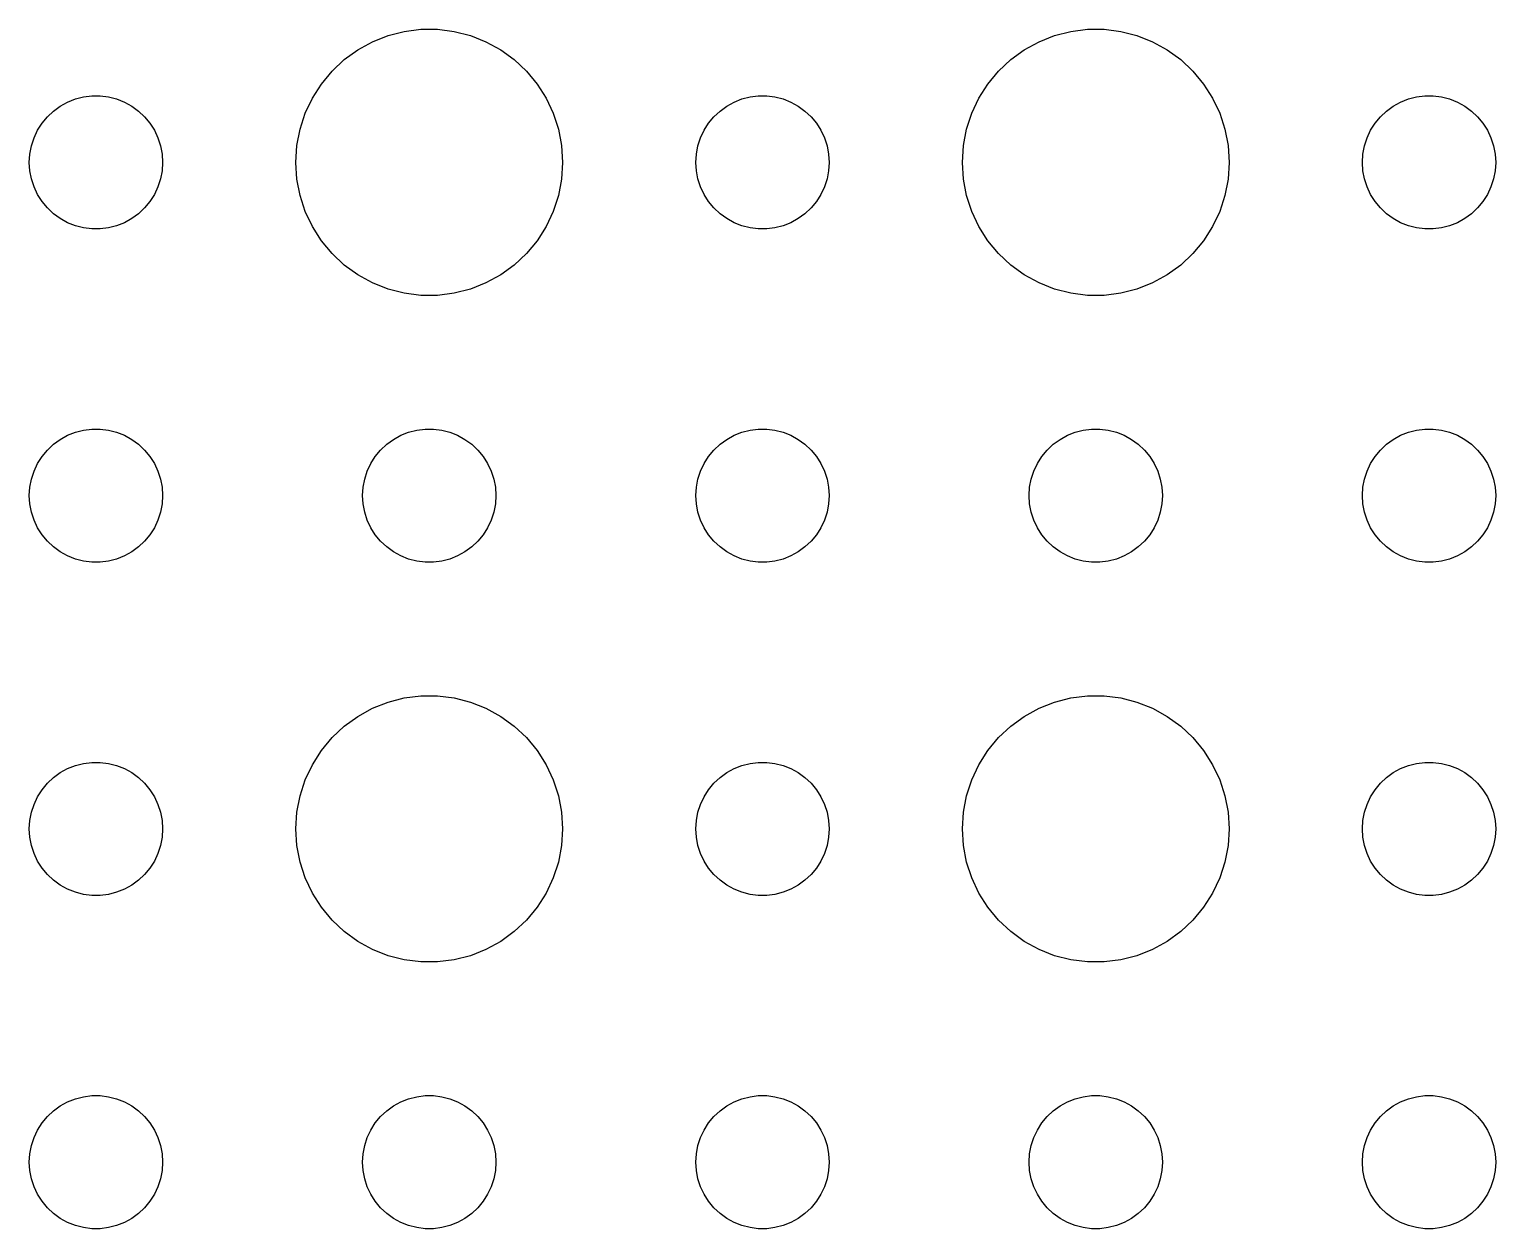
# Model space of a CAD drawing. Header units: metres. Extents: x -150 to 150, y -112 to 112.
# Drawn here: x -76.5 to -43.5, y -84 to -57.01 of the extents above; entities that cross this region are included whole.
import ezdxf

# ---------------------------------------------------------------- set-up
doc = ezdxf.new("R2010")
doc.units = ezdxf.units.M

msp = doc.modelspace()

# ---------------------------------------------------------------- linework, layer by layer
for p, q in [((-68.427, -57.1468), (-68.0621, -57.0531)), ((-68.0621, -57.0531), (-67.6884, -57.0059)), ((-67.6884, -57.0059), (-67.3116, -57.0059)), ((-67.3116, -57.0059), (-66.9379, -57.0531)), ((-66.9379, -57.0531), (-66.573, -57.1468)), ((-53.427, -57.1468), (-53.0621, -57.0531)), ((-53.0621, -57.0531), (-52.6884, -57.0059)), ((-52.6884, -57.0059), (-52.3116, -57.0059)), ((-52.3116, -57.0059), (-51.9379, -57.0531)), ((-51.9379, -57.0531), (-51.5729, -57.1468)), ((-69.1075, -57.467), (-68.7773, -57.2855)), ((-68.7773, -57.2855), (-68.427, -57.1468)), ((-66.573, -57.1468), (-66.2227, -57.2855)), ((-66.2227, -57.2855), (-65.8925, -57.467)), ((-54.1075, -57.467), (-53.7773, -57.2855)), ((-53.7773, -57.2855), (-53.427, -57.1468)), ((-51.5729, -57.1468), (-51.2227, -57.2855)), ((-51.2227, -57.2855), (-50.8925, -57.467)), ((-69.6869, -57.9464), (-69.4123, -57.6885)), ((-69.4123, -57.6885), (-69.1075, -57.467)), ((-65.8925, -57.467), (-65.5877, -57.6885)), ((-65.5877, -57.6885), (-65.3131, -57.9464)), ((-54.6869, -57.9464), (-54.4123, -57.6885)), ((-54.4123, -57.6885), (-54.1075, -57.467)), ((-50.8925, -57.467), (-50.5877, -57.6885)), ((-50.5877, -57.6885), (-50.3131, -57.9464)), ((-69.927, -58.2366), (-69.6869, -57.9464)), ((-65.3131, -57.9464), (-65.073, -58.2366)), ((-54.927, -58.2366), (-54.6869, -57.9464)), ((-50.3131, -57.9464), (-50.0729, -58.2366)), ((-70.1289, -58.5547), (-69.927, -58.2366)), ((-65.073, -58.2366), (-64.8711, -58.5547)), ((-55.1289, -58.5547), (-54.927, -58.2366)), ((-50.0729, -58.2366), (-49.8711, -58.5547)), ((-75.9561, -58.8442), (-75.8037, -58.7335)), ((-75.8037, -58.7335), (-75.6387, -58.6428)), ((-75.6387, -58.6428), (-75.4635, -58.5734)), ((-75.4635, -58.5734), (-75.2811, -58.5266)), ((-75.2811, -58.5266), (-75.0942, -58.503)), ((-75.0942, -58.503), (-74.9058, -58.503)), ((-74.9058, -58.503), (-74.7189, -58.5266)), ((-74.7189, -58.5266), (-74.5365, -58.5734)), ((-74.5365, -58.5734), (-74.3613, -58.6428)), ((-74.3613, -58.6428), (-74.1963, -58.7335)), ((-74.1963, -58.7335), (-74.0439, -58.8442)), ((-70.2893, -58.8956), (-70.1289, -58.5547)), ((-64.8711, -58.5547), (-64.7107, -58.8956)), ((-60.9561, -58.8442), (-60.8037, -58.7335)), ((-60.8037, -58.7335), (-60.6387, -58.6428)), ((-60.6387, -58.6428), (-60.4635, -58.5734)), ((-60.4635, -58.5734), (-60.2811, -58.5266)), ((-60.2811, -58.5266), (-60.0942, -58.503)), ((-60.0942, -58.503), (-59.9058, -58.503)), ((-59.9058, -58.503), (-59.7189, -58.5266)), ((-59.7189, -58.5266), (-59.5365, -58.5734)), ((-59.5365, -58.5734), (-59.3613, -58.6428)), ((-59.3613, -58.6428), (-59.1963, -58.7335)), ((-59.1963, -58.7335), (-59.0439, -58.8442)), ((-55.2893, -58.8956), (-55.1289, -58.5547)), ((-49.8711, -58.5547), (-49.7107, -58.8956)), ((-45.9561, -58.8442), (-45.8037, -58.7335)), ((-45.8037, -58.7335), (-45.6387, -58.6428)), ((-45.6387, -58.6428), (-45.4635, -58.5734)), ((-45.4635, -58.5734), (-45.2811, -58.5266)), ((-45.2811, -58.5266), (-45.0942, -58.503)), ((-45.0942, -58.503), (-44.9058, -58.503)), ((-44.9058, -58.503), (-44.7189, -58.5266)), ((-44.7189, -58.5266), (-44.5365, -58.5734)), ((-44.5365, -58.5734), (-44.3613, -58.6428)), ((-44.3613, -58.6428), (-44.1963, -58.7335)), ((-44.1963, -58.7335), (-44.0439, -58.8442)), ((-76.2135, -59.1183), (-76.0934, -58.9732)), ((-76.0934, -58.9732), (-75.9561, -58.8442)), ((-74.0439, -58.8442), (-73.9065, -58.9732)), ((-73.9065, -58.9732), (-73.7865, -59.1183)), ((-70.4057, -59.2539), (-70.2893, -58.8956)), ((-64.7107, -58.8956), (-64.5943, -59.2539)), ((-61.2135, -59.1183), (-61.0934, -58.9732)), ((-61.0934, -58.9732), (-60.9561, -58.8442)), ((-59.0439, -58.8442), (-58.9065, -58.9732)), ((-58.9065, -58.9732), (-58.7865, -59.1183)), ((-55.4057, -59.2539), (-55.2893, -58.8956)), ((-49.7107, -58.8956), (-49.5942, -59.2539)), ((-46.2135, -59.1183), (-46.0934, -58.9732)), ((-46.0934, -58.9732), (-45.9561, -58.8442)), ((-44.0439, -58.8442), (-43.9065, -58.9732)), ((-43.9065, -58.9732), (-43.7865, -59.1183)), ((-76.3947, -59.4478), (-76.3145, -59.2774)), ((-76.3145, -59.2774), (-76.2135, -59.1183)), ((-73.7865, -59.1183), (-73.6855, -59.2774)), ((-73.6855, -59.2774), (-73.6053, -59.4478)), ((-70.4763, -59.624), (-70.4057, -59.2539)), ((-64.5943, -59.2539), (-64.5237, -59.624)), ((-61.3947, -59.4478), (-61.3145, -59.2774)), ((-61.3145, -59.2774), (-61.2135, -59.1183)), ((-58.7865, -59.1183), (-58.6855, -59.2774)), ((-58.6855, -59.2774), (-58.6053, -59.4478)), ((-55.4763, -59.624), (-55.4057, -59.2539)), ((-49.5942, -59.2539), (-49.5237, -59.624)), ((-46.3947, -59.4478), (-46.3145, -59.2774)), ((-46.3145, -59.2774), (-46.2135, -59.1183)), ((-43.7865, -59.1183), (-43.6855, -59.2774)), ((-43.6855, -59.2774), (-43.6053, -59.4478)), ((-76.4882, -59.812), (-76.4529, -59.627)), ((-76.4529, -59.627), (-76.3947, -59.4478)), ((-73.6053, -59.4478), (-73.5471, -59.627)), ((-73.5471, -59.627), (-73.5118, -59.812)), ((-70.5, -60), (-70.4763, -59.624)), ((-64.5237, -59.624), (-64.5, -60)), ((-61.4882, -59.812), (-61.4529, -59.627)), ((-61.4529, -59.627), (-61.3947, -59.4478)), ((-58.6053, -59.4478), (-58.5471, -59.627)), ((-58.5471, -59.627), (-58.5118, -59.812)), ((-55.5, -60), (-55.4763, -59.624)), ((-49.5237, -59.624), (-49.5, -60)), ((-46.4882, -59.812), (-46.4529, -59.627)), ((-46.4529, -59.627), (-46.3947, -59.4478)), ((-43.6053, -59.4478), (-43.5471, -59.627)), ((-43.5471, -59.627), (-43.5118, -59.812)), ((-76.5, -60), (-76.4882, -59.812)), ((-76.4882, -60.188), (-76.5, -60)), ((-73.5118, -59.812), (-73.5, -60)), ((-73.5, -60), (-73.5118, -60.188)), ((-70.4763, -60.376), (-70.5, -60)), ((-64.5, -60), (-64.5237, -60.376)), ((-61.5, -60), (-61.4882, -59.812)), ((-61.4882, -60.188), (-61.5, -60)), ((-58.5118, -59.812), (-58.5, -60)), ((-58.5, -60), (-58.5118, -60.188)), ((-55.4763, -60.376), (-55.5, -60)), ((-49.5, -60), (-49.5237, -60.376)), ((-46.5, -60), (-46.4882, -59.812)), ((-46.4882, -60.188), (-46.5, -60)), ((-43.5118, -59.812), (-43.5, -60)), ((-43.5, -60), (-43.5118, -60.188)), ((-76.4529, -60.373), (-76.4882, -60.188)), ((-76.3947, -60.5522), (-76.4529, -60.373)), ((-73.5471, -60.373), (-73.6053, -60.5522)), ((-73.5118, -60.188), (-73.5471, -60.373)), ((-70.4057, -60.7461), (-70.4763, -60.376)), ((-64.5237, -60.376), (-64.5943, -60.7461)), ((-61.4529, -60.373), (-61.4882, -60.188)), ((-61.3947, -60.5522), (-61.4529, -60.373)), ((-58.5471, -60.373), (-58.6053, -60.5522)), ((-58.5118, -60.188), (-58.5471, -60.373)), ((-55.4057, -60.7461), (-55.4763, -60.376)), ((-49.5237, -60.376), (-49.5942, -60.7461)), ((-46.4529, -60.373), (-46.4882, -60.188)), ((-46.3947, -60.5522), (-46.4529, -60.373)), ((-43.5471, -60.373), (-43.6053, -60.5522)), ((-43.5118, -60.188), (-43.5471, -60.373)), ((-76.3145, -60.7226), (-76.3947, -60.5522)), ((-73.6053, -60.5522), (-73.6855, -60.7226)), ((-61.3145, -60.7226), (-61.3947, -60.5522)), ((-58.6053, -60.5522), (-58.6855, -60.7226)), ((-46.3145, -60.7226), (-46.3947, -60.5522)), ((-43.6053, -60.5522), (-43.6855, -60.7226)), ((-76.2135, -60.8817), (-76.3145, -60.7226)), ((-76.0934, -61.0268), (-76.2135, -60.8817)), ((-75.9561, -61.1558), (-76.0934, -61.0268)), ((-73.9065, -61.0268), (-74.0439, -61.1558)), ((-73.7865, -60.8817), (-73.9065, -61.0268)), ((-73.6855, -60.7226), (-73.7865, -60.8817)), ((-70.2893, -61.1044), (-70.4057, -60.7461)), ((-64.5943, -60.7461), (-64.7107, -61.1044)), ((-61.2135, -60.8817), (-61.3145, -60.7226)), ((-61.0934, -61.0268), (-61.2135, -60.8817)), ((-60.9561, -61.1558), (-61.0934, -61.0268)), ((-58.9065, -61.0268), (-59.0439, -61.1558)), ((-58.7865, -60.8817), (-58.9065, -61.0268)), ((-58.6855, -60.7226), (-58.7865, -60.8817)), ((-55.2893, -61.1044), (-55.4057, -60.7461)), ((-49.5942, -60.7461), (-49.7107, -61.1044)), ((-46.2135, -60.8817), (-46.3145, -60.7226)), ((-46.0934, -61.0268), (-46.2135, -60.8817)), ((-45.9561, -61.1558), (-46.0934, -61.0268)), ((-43.9065, -61.0268), (-44.0439, -61.1558)), ((-43.7865, -60.8817), (-43.9065, -61.0268)), ((-43.6855, -60.7226), (-43.7865, -60.8817)), ((-75.8037, -61.2665), (-75.9561, -61.1558)), ((-75.6387, -61.3572), (-75.8037, -61.2665)), ((-75.4635, -61.4266), (-75.6387, -61.3572)), ((-74.3613, -61.3572), (-74.5365, -61.4266)), ((-74.1963, -61.2665), (-74.3613, -61.3572)), ((-74.0439, -61.1558), (-74.1963, -61.2665)), ((-70.1289, -61.4453), (-70.2893, -61.1044)), ((-64.7107, -61.1044), (-64.8711, -61.4453)), ((-60.8037, -61.2665), (-60.9561, -61.1558)), ((-60.6387, -61.3572), (-60.8037, -61.2665)), ((-60.4635, -61.4266), (-60.6387, -61.3572)), ((-59.3613, -61.3572), (-59.5365, -61.4266)), ((-59.1963, -61.2665), (-59.3613, -61.3572)), ((-59.0439, -61.1558), (-59.1963, -61.2665)), ((-55.1289, -61.4453), (-55.2893, -61.1044)), ((-49.7107, -61.1044), (-49.8711, -61.4453)), ((-45.8037, -61.2665), (-45.9561, -61.1558)), ((-45.6387, -61.3572), (-45.8037, -61.2665)), ((-45.4635, -61.4266), (-45.6387, -61.3572)), ((-44.3613, -61.3572), (-44.5365, -61.4266)), ((-44.1963, -61.2665), (-44.3613, -61.3572)), ((-44.0439, -61.1558), (-44.1963, -61.2665)), ((-75.2811, -61.4734), (-75.4635, -61.4266)), ((-75.0942, -61.497), (-75.2811, -61.4734)), ((-74.9058, -61.497), (-75.0942, -61.497)), ((-74.7189, -61.4734), (-74.9058, -61.497)), ((-74.5365, -61.4266), (-74.7189, -61.4734)), ((-69.927, -61.7634), (-70.1289, -61.4453)), ((-64.8711, -61.4453), (-65.073, -61.7634)), ((-60.2811, -61.4734), (-60.4635, -61.4266)), ((-60.0942, -61.497), (-60.2811, -61.4734)), ((-59.9058, -61.497), (-60.0942, -61.497)), ((-59.7189, -61.4734), (-59.9058, -61.497)), ((-59.5365, -61.4266), (-59.7189, -61.4734)), ((-54.927, -61.7634), (-55.1289, -61.4453)), ((-49.8711, -61.4453), (-50.0729, -61.7634)), ((-45.2811, -61.4734), (-45.4635, -61.4266)), ((-45.0942, -61.497), (-45.2811, -61.4734)), ((-44.9058, -61.497), (-45.0942, -61.497)), ((-44.7189, -61.4734), (-44.9058, -61.497)), ((-44.5365, -61.4266), (-44.7189, -61.4734)), ((-69.6869, -62.0536), (-69.927, -61.7634)), ((-65.073, -61.7634), (-65.3131, -62.0536)), ((-54.6869, -62.0536), (-54.927, -61.7634)), ((-50.0729, -61.7634), (-50.3131, -62.0536)), ((-69.4123, -62.3115), (-69.6869, -62.0536)), ((-69.1075, -62.533), (-69.4123, -62.3115)), ((-65.5877, -62.3115), (-65.8925, -62.533)), ((-65.3131, -62.0536), (-65.5877, -62.3115)), ((-54.4123, -62.3115), (-54.6869, -62.0536)), ((-54.1075, -62.533), (-54.4123, -62.3115)), ((-50.5877, -62.3115), (-50.8925, -62.533)), ((-50.3131, -62.0536), (-50.5877, -62.3115)), ((-68.7773, -62.7145), (-69.1075, -62.533)), ((-65.8925, -62.533), (-66.2227, -62.7145)), ((-53.7773, -62.7145), (-54.1075, -62.533)), ((-50.8925, -62.533), (-51.2227, -62.7145)), ((-68.427, -62.8532), (-68.7773, -62.7145)), ((-68.0621, -62.9469), (-68.427, -62.8532)), ((-67.6884, -62.9941), (-68.0621, -62.9469)), ((-67.3116, -62.9941), (-67.6884, -62.9941)), ((-66.9379, -62.9469), (-67.3116, -62.9941)), ((-66.573, -62.8532), (-66.9379, -62.9469)), ((-66.2227, -62.7145), (-66.573, -62.8532)), ((-53.427, -62.8532), (-53.7773, -62.7145)), ((-53.0621, -62.9469), (-53.427, -62.8532)), ((-52.6884, -62.9941), (-53.0621, -62.9469)), ((-52.3116, -62.9941), (-52.6884, -62.9941)), ((-51.9379, -62.9469), (-52.3116, -62.9941)), ((-51.5729, -62.8532), (-51.9379, -62.9469)), ((-51.2227, -62.7145), (-51.5729, -62.8532)), ((-75.9561, -66.3442), (-75.8037, -66.2335)), ((-75.8037, -66.2335), (-75.6387, -66.1428)), ((-75.6387, -66.1428), (-75.4635, -66.0734)), ((-75.4635, -66.0734), (-75.2811, -66.0266)), ((-75.2811, -66.0266), (-75.0942, -66.003)), ((-75.0942, -66.003), (-74.9058, -66.003)), ((-74.9058, -66.003), (-74.7189, -66.0266)), ((-74.7189, -66.0266), (-74.5365, -66.0734)), ((-74.5365, -66.0734), (-74.3613, -66.1428)), ((-74.3613, -66.1428), (-74.1963, -66.2335)), ((-74.1963, -66.2335), (-74.0439, -66.3442)), ((-68.4561, -66.3442), (-68.3037, -66.2335)), ((-68.3037, -66.2335), (-68.1387, -66.1428)), ((-68.1387, -66.1428), (-67.9635, -66.0734)), ((-67.9635, -66.0734), (-67.7811, -66.0266)), ((-67.7811, -66.0266), (-67.5942, -66.003)), ((-67.5942, -66.003), (-67.4058, -66.003)), ((-67.4058, -66.003), (-67.2189, -66.0266)), ((-67.2189, -66.0266), (-67.0365, -66.0734)), ((-67.0365, -66.0734), (-66.8613, -66.1428)), ((-66.8613, -66.1428), (-66.6963, -66.2335)), ((-66.6963, -66.2335), (-66.5439, -66.3442)), ((-60.9561, -66.3442), (-60.8037, -66.2335)), ((-60.8037, -66.2335), (-60.6387, -66.1428)), ((-60.6387, -66.1428), (-60.4635, -66.0734)), ((-60.4635, -66.0734), (-60.2811, -66.0266)), ((-60.2811, -66.0266), (-60.0942, -66.003)), ((-60.0942, -66.003), (-59.9058, -66.003)), ((-59.9058, -66.003), (-59.7189, -66.0266)), ((-59.7189, -66.0266), (-59.5365, -66.0734)), ((-59.5365, -66.0734), (-59.3613, -66.1428)), ((-59.3613, -66.1428), (-59.1963, -66.2335)), ((-59.1963, -66.2335), (-59.0439, -66.3442)), ((-53.4561, -66.3442), (-53.3037, -66.2335)), ((-53.3037, -66.2335), (-53.1387, -66.1428)), ((-53.1387, -66.1428), (-52.9635, -66.0734)), ((-52.9635, -66.0734), (-52.7811, -66.0266)), ((-52.7811, -66.0266), (-52.5942, -66.003)), ((-52.5942, -66.003), (-52.4058, -66.003)), ((-52.4058, -66.003), (-52.2189, -66.0266)), ((-52.2189, -66.0266), (-52.0365, -66.0734)), ((-52.0365, -66.0734), (-51.8613, -66.1428)), ((-51.8613, -66.1428), (-51.6963, -66.2335)), ((-51.6963, -66.2335), (-51.5439, -66.3442)), ((-45.9561, -66.3442), (-45.8037, -66.2335)), ((-45.8037, -66.2335), (-45.6387, -66.1428)), ((-45.6387, -66.1428), (-45.4635, -66.0734)), ((-45.4635, -66.0734), (-45.2811, -66.0266)), ((-45.2811, -66.0266), (-45.0942, -66.003)), ((-45.0942, -66.003), (-44.9058, -66.003)), ((-44.9058, -66.003), (-44.7189, -66.0266)), ((-44.7189, -66.0266), (-44.5365, -66.0734)), ((-44.5365, -66.0734), (-44.3613, -66.1428)), ((-44.3613, -66.1428), (-44.1963, -66.2335)), ((-44.1963, -66.2335), (-44.0439, -66.3442)), ((-76.3145, -66.7774), (-76.2135, -66.6183)), ((-76.2135, -66.6183), (-76.0934, -66.4732)), ((-76.0934, -66.4732), (-75.9561, -66.3442)), ((-74.0439, -66.3442), (-73.9065, -66.4732)), ((-73.9065, -66.4732), (-73.7865, -66.6183)), ((-73.7865, -66.6183), (-73.6855, -66.7774)), ((-68.8145, -66.7774), (-68.7135, -66.6183)), ((-68.7135, -66.6183), (-68.5934, -66.4732)), ((-68.5934, -66.4732), (-68.4561, -66.3442)), ((-66.5439, -66.3442), (-66.4065, -66.4732)), ((-66.4065, -66.4732), (-66.2865, -66.6183)), ((-66.2865, -66.6183), (-66.1855, -66.7774)), ((-61.3145, -66.7774), (-61.2135, -66.6183)), ((-61.2135, -66.6183), (-61.0934, -66.4732)), ((-61.0934, -66.4732), (-60.9561, -66.3442)), ((-59.0439, -66.3442), (-58.9065, -66.4732)), ((-58.9065, -66.4732), (-58.7865, -66.6183)), ((-58.7865, -66.6183), (-58.6855, -66.7774)), ((-53.8145, -66.7774), (-53.7135, -66.6183)), ((-53.7135, -66.6183), (-53.5934, -66.4732)), ((-53.5934, -66.4732), (-53.4561, -66.3442)), ((-51.5439, -66.3442), (-51.4065, -66.4732)), ((-51.4065, -66.4732), (-51.2865, -66.6183)), ((-51.2865, -66.6183), (-51.1855, -66.7774)), ((-46.3145, -66.7774), (-46.2135, -66.6183)), ((-46.2135, -66.6183), (-46.0934, -66.4732)), ((-46.0934, -66.4732), (-45.9561, -66.3442)), ((-44.0439, -66.3442), (-43.9065, -66.4732)), ((-43.9065, -66.4732), (-43.7865, -66.6183)), ((-43.7865, -66.6183), (-43.6855, -66.7774)), ((-76.4529, -67.127), (-76.3947, -66.9478)), ((-76.3947, -66.9478), (-76.3145, -66.7774)), ((-73.6855, -66.7774), (-73.6053, -66.9478)), ((-73.6053, -66.9478), (-73.5471, -67.127)), ((-68.9529, -67.127), (-68.8947, -66.9478)), ((-68.8947, -66.9478), (-68.8145, -66.7774)), ((-66.1855, -66.7774), (-66.1053, -66.9478)), ((-66.1053, -66.9478), (-66.0471, -67.127)), ((-61.4529, -67.127), (-61.3947, -66.9478)), ((-61.3947, -66.9478), (-61.3145, -66.7774)), ((-58.6855, -66.7774), (-58.6053, -66.9478)), ((-58.6053, -66.9478), (-58.5471, -67.127)), ((-53.9529, -67.127), (-53.8947, -66.9478)), ((-53.8947, -66.9478), (-53.8145, -66.7774)), ((-51.1855, -66.7774), (-51.1053, -66.9478)), ((-51.1053, -66.9478), (-51.0471, -67.127)), ((-46.4529, -67.127), (-46.3947, -66.9478)), ((-46.3947, -66.9478), (-46.3145, -66.7774)), ((-43.6855, -66.7774), (-43.6053, -66.9478)), ((-43.6053, -66.9478), (-43.5471, -67.127)), ((-76.5, -67.5), (-76.4882, -67.312)), ((-76.4882, -67.312), (-76.4529, -67.127)), ((-73.5471, -67.127), (-73.5118, -67.312)), ((-73.5118, -67.312), (-73.5, -67.5)), ((-69, -67.5), (-68.9882, -67.312)), ((-68.9882, -67.312), (-68.9529, -67.127)), ((-66.0471, -67.127), (-66.0118, -67.312)), ((-66.0118, -67.312), (-66, -67.5)), ((-61.5, -67.5), (-61.4882, -67.312)), ((-61.4882, -67.312), (-61.4529, -67.127)), ((-58.5471, -67.127), (-58.5118, -67.312)), ((-58.5118, -67.312), (-58.5, -67.5)), ((-54, -67.5), (-53.9882, -67.312)), ((-53.9882, -67.312), (-53.9529, -67.127)), ((-51.0471, -67.127), (-51.0118, -67.312)), ((-51.0118, -67.312), (-51, -67.5)), ((-46.5, -67.5), (-46.4882, -67.312)), ((-46.4882, -67.312), (-46.4529, -67.127)), ((-43.5471, -67.127), (-43.5118, -67.312)), ((-43.5118, -67.312), (-43.5, -67.5)), ((-76.4882, -67.688), (-76.5, -67.5)), ((-73.5, -67.5), (-73.5118, -67.688)), ((-68.9882, -67.688), (-69, -67.5)), ((-66, -67.5), (-66.0118, -67.688)), ((-61.4882, -67.688), (-61.5, -67.5)), ((-58.5, -67.5), (-58.5118, -67.688)), ((-53.9882, -67.688), (-54, -67.5)), ((-51, -67.5), (-51.0118, -67.688)), ((-46.4882, -67.688), (-46.5, -67.5)), ((-43.5, -67.5), (-43.5118, -67.688)), ((-76.4529, -67.873), (-76.4882, -67.688)), ((-76.3947, -68.0522), (-76.4529, -67.873)), ((-73.5471, -67.873), (-73.6053, -68.0522)), ((-73.5118, -67.688), (-73.5471, -67.873)), ((-68.9529, -67.873), (-68.9882, -67.688)), ((-68.8947, -68.0522), (-68.9529, -67.873)), ((-66.0471, -67.873), (-66.1053, -68.0522)), ((-66.0118, -67.688), (-66.0471, -67.873)), ((-61.4529, -67.873), (-61.4882, -67.688)), ((-61.3947, -68.0522), (-61.4529, -67.873)), ((-58.5471, -67.873), (-58.6053, -68.0522)), ((-58.5118, -67.688), (-58.5471, -67.873)), ((-53.9529, -67.873), (-53.9882, -67.688)), ((-53.8947, -68.0522), (-53.9529, -67.873)), ((-51.0471, -67.873), (-51.1053, -68.0522)), ((-51.0118, -67.688), (-51.0471, -67.873)), ((-46.4529, -67.873), (-46.4882, -67.688)), ((-46.3947, -68.0522), (-46.4529, -67.873)), ((-43.5471, -67.873), (-43.6053, -68.0522)), ((-43.5118, -67.688), (-43.5471, -67.873)), ((-76.3145, -68.2226), (-76.3947, -68.0522)), ((-76.2135, -68.3817), (-76.3145, -68.2226)), ((-73.6855, -68.2226), (-73.7865, -68.3817)), ((-73.6053, -68.0522), (-73.6855, -68.2226)), ((-68.8145, -68.2226), (-68.8947, -68.0522)), ((-68.7135, -68.3817), (-68.8145, -68.2226)), ((-66.1855, -68.2226), (-66.2865, -68.3817)), ((-66.1053, -68.0522), (-66.1855, -68.2226)), ((-61.3145, -68.2226), (-61.3947, -68.0522)), ((-61.2135, -68.3817), (-61.3145, -68.2226)), ((-58.6855, -68.2226), (-58.7865, -68.3817)), ((-58.6053, -68.0522), (-58.6855, -68.2226)), ((-53.8145, -68.2226), (-53.8947, -68.0522)), ((-53.7135, -68.3817), (-53.8145, -68.2226)), ((-51.1855, -68.2226), (-51.2865, -68.3817)), ((-51.1053, -68.0522), (-51.1855, -68.2226)), ((-46.3145, -68.2226), (-46.3947, -68.0522)), ((-46.2135, -68.3817), (-46.3145, -68.2226)), ((-43.6855, -68.2226), (-43.7865, -68.3817)), ((-43.6053, -68.0522), (-43.6855, -68.2226)), ((-76.0934, -68.5268), (-76.2135, -68.3817)), ((-75.9561, -68.6558), (-76.0934, -68.5268)), ((-73.9065, -68.5268), (-74.0439, -68.6558)), ((-73.7865, -68.3817), (-73.9065, -68.5268)), ((-68.5934, -68.5268), (-68.7135, -68.3817)), ((-68.4561, -68.6558), (-68.5934, -68.5268)), ((-66.4065, -68.5268), (-66.5439, -68.6558)), ((-66.2865, -68.3817), (-66.4065, -68.5268)), ((-61.0934, -68.5268), (-61.2135, -68.3817)), ((-60.9561, -68.6558), (-61.0934, -68.5268)), ((-58.9065, -68.5268), (-59.0439, -68.6558)), ((-58.7865, -68.3817), (-58.9065, -68.5268)), ((-53.5934, -68.5268), (-53.7135, -68.3817)), ((-53.4561, -68.6558), (-53.5934, -68.5268)), ((-51.4065, -68.5268), (-51.5439, -68.6558)), ((-51.2865, -68.3817), (-51.4065, -68.5268)), ((-46.0934, -68.5268), (-46.2135, -68.3817)), ((-45.9561, -68.6558), (-46.0934, -68.5268)), ((-43.9065, -68.5268), (-44.0439, -68.6558)), ((-43.7865, -68.3817), (-43.9065, -68.5268)), ((-75.8037, -68.7665), (-75.9561, -68.6558)), ((-75.6387, -68.8572), (-75.8037, -68.7665)), ((-75.4635, -68.9266), (-75.6387, -68.8572)), ((-75.2811, -68.9734), (-75.4635, -68.9266)), ((-74.5365, -68.9266), (-74.7189, -68.9734)), ((-74.3613, -68.8572), (-74.5365, -68.9266)), ((-74.1963, -68.7665), (-74.3613, -68.8572)), ((-74.0439, -68.6558), (-74.1963, -68.7665)), ((-68.3037, -68.7665), (-68.4561, -68.6558)), ((-68.1387, -68.8572), (-68.3037, -68.7665)), ((-67.9635, -68.9266), (-68.1387, -68.8572)), ((-67.7811, -68.9734), (-67.9635, -68.9266)), ((-67.0365, -68.9266), (-67.2189, -68.9734)), ((-66.8613, -68.8572), (-67.0365, -68.9266)), ((-66.6963, -68.7665), (-66.8613, -68.8572)), ((-66.5439, -68.6558), (-66.6963, -68.7665)), ((-60.8037, -68.7665), (-60.9561, -68.6558)), ((-60.6387, -68.8572), (-60.8037, -68.7665)), ((-60.4635, -68.9266), (-60.6387, -68.8572)), ((-60.2811, -68.9734), (-60.4635, -68.9266)), ((-59.5365, -68.9266), (-59.7189, -68.9734)), ((-59.3613, -68.8572), (-59.5365, -68.9266)), ((-59.1963, -68.7665), (-59.3613, -68.8572)), ((-59.0439, -68.6558), (-59.1963, -68.7665)), ((-53.3037, -68.7665), (-53.4561, -68.6558)), ((-53.1387, -68.8572), (-53.3037, -68.7665)), ((-52.9635, -68.9266), (-53.1387, -68.8572)), ((-52.7811, -68.9734), (-52.9635, -68.9266)), ((-52.0365, -68.9266), (-52.2189, -68.9734)), ((-51.8613, -68.8572), (-52.0365, -68.9266)), ((-51.6963, -68.7665), (-51.8613, -68.8572)), ((-51.5439, -68.6558), (-51.6963, -68.7665)), ((-45.8037, -68.7665), (-45.9561, -68.6558)), ((-45.6387, -68.8572), (-45.8037, -68.7665)), ((-45.4635, -68.9266), (-45.6387, -68.8572)), ((-45.2811, -68.9734), (-45.4635, -68.9266)), ((-44.5365, -68.9266), (-44.7189, -68.9734)), ((-44.3613, -68.8572), (-44.5365, -68.9266)), ((-44.1963, -68.7665), (-44.3613, -68.8572)), ((-44.0439, -68.6558), (-44.1963, -68.7665)), ((-75.0942, -68.997), (-75.2811, -68.9734)), ((-74.9058, -68.997), (-75.0942, -68.997)), ((-74.7189, -68.9734), (-74.9058, -68.997)), ((-67.5942, -68.997), (-67.7811, -68.9734)), ((-67.4058, -68.997), (-67.5942, -68.997)), ((-67.2189, -68.9734), (-67.4058, -68.997)), ((-60.0942, -68.997), (-60.2811, -68.9734)), ((-59.9058, -68.997), (-60.0942, -68.997)), ((-59.7189, -68.9734), (-59.9058, -68.997)), ((-52.5942, -68.997), (-52.7811, -68.9734)), ((-52.4058, -68.997), (-52.5942, -68.997)), ((-52.2189, -68.9734), (-52.4058, -68.997)), ((-45.0942, -68.997), (-45.2811, -68.9734)), ((-44.9058, -68.997), (-45.0942, -68.997)), ((-44.7189, -68.9734), (-44.9058, -68.997)), ((-68.7773, -72.2855), (-68.427, -72.1468)), ((-68.427, -72.1468), (-68.0621, -72.0531)), ((-68.0621, -72.0531), (-67.6884, -72.0059)), ((-67.6884, -72.0059), (-67.3116, -72.0059)), ((-67.3116, -72.0059), (-66.9379, -72.0531)), ((-66.9379, -72.0531), (-66.573, -72.1468)), ((-66.573, -72.1468), (-66.2227, -72.2855)), ((-53.7773, -72.2855), (-53.427, -72.1468)), ((-53.427, -72.1468), (-53.0621, -72.0531)), ((-53.0621, -72.0531), (-52.6884, -72.0059)), ((-52.6884, -72.0059), (-52.3116, -72.0059)), ((-52.3116, -72.0059), (-51.9379, -72.0531)), ((-51.9379, -72.0531), (-51.5729, -72.1468)), ((-51.5729, -72.1468), (-51.2227, -72.2855)), ((-69.4123, -72.6885), (-69.1075, -72.467)), ((-69.1075, -72.467), (-68.7773, -72.2855)), ((-66.2227, -72.2855), (-65.8925, -72.467)), ((-65.8925, -72.467), (-65.5877, -72.6885)), ((-54.4123, -72.6885), (-54.1075, -72.467)), ((-54.1075, -72.467), (-53.7773, -72.2855)), ((-51.2227, -72.2855), (-50.8925, -72.467)), ((-50.8925, -72.467), (-50.5877, -72.6885)), ((-69.6869, -72.9464), (-69.4123, -72.6885)), ((-65.5877, -72.6885), (-65.3131, -72.9464)), ((-54.6869, -72.9464), (-54.4123, -72.6885)), ((-50.5877, -72.6885), (-50.3131, -72.9464)), ((-70.1289, -73.5547), (-69.927, -73.2366)), ((-69.927, -73.2366), (-69.6869, -72.9464)), ((-65.3131, -72.9464), (-65.073, -73.2366)), ((-65.073, -73.2366), (-64.8711, -73.5547)), ((-55.1289, -73.5547), (-54.927, -73.2366)), ((-54.927, -73.2366), (-54.6869, -72.9464)), ((-50.3131, -72.9464), (-50.0729, -73.2366)), ((-50.0729, -73.2366), (-49.8711, -73.5547)), ((-75.6387, -73.6428), (-75.4635, -73.5734)), ((-75.4635, -73.5734), (-75.2811, -73.5266)), ((-75.2811, -73.5266), (-75.0942, -73.503)), ((-75.0942, -73.503), (-74.9058, -73.503)), ((-74.9058, -73.503), (-74.7189, -73.5266)), ((-74.7189, -73.5266), (-74.5365, -73.5734)), ((-74.5365, -73.5734), (-74.3613, -73.6428)), ((-70.2893, -73.8956), (-70.1289, -73.5547)), ((-64.8711, -73.5547), (-64.7107, -73.8956)), ((-60.6387, -73.6428), (-60.4635, -73.5734)), ((-60.4635, -73.5734), (-60.2811, -73.5266)), ((-60.2811, -73.5266), (-60.0942, -73.503)), ((-60.0942, -73.503), (-59.9058, -73.503)), ((-59.9058, -73.503), (-59.7189, -73.5266)), ((-59.7189, -73.5266), (-59.5365, -73.5734)), ((-59.5365, -73.5734), (-59.3613, -73.6428)), ((-55.2893, -73.8956), (-55.1289, -73.5547)), ((-49.8711, -73.5547), (-49.7107, -73.8956)), ((-45.6387, -73.6428), (-45.4635, -73.5734)), ((-45.4635, -73.5734), (-45.2811, -73.5266)), ((-45.2811, -73.5266), (-45.0942, -73.503)), ((-45.0942, -73.503), (-44.9058, -73.503)), ((-44.9058, -73.503), (-44.7189, -73.5266)), ((-44.7189, -73.5266), (-44.5365, -73.5734)), ((-44.5365, -73.5734), (-44.3613, -73.6428)), ((-76.0934, -73.9732), (-75.9561, -73.8442)), ((-75.9561, -73.8442), (-75.8037, -73.7335)), ((-75.8037, -73.7335), (-75.6387, -73.6428)), ((-74.3613, -73.6428), (-74.1963, -73.7335)), ((-74.1963, -73.7335), (-74.0439, -73.8442)), ((-74.0439, -73.8442), (-73.9065, -73.9732)), ((-70.4057, -74.2539), (-70.2893, -73.8956)), ((-64.7107, -73.8956), (-64.5943, -74.2539)), ((-61.0934, -73.9732), (-60.9561, -73.8442)), ((-60.9561, -73.8442), (-60.8037, -73.7335)), ((-60.8037, -73.7335), (-60.6387, -73.6428)), ((-59.3613, -73.6428), (-59.1963, -73.7335)), ((-59.1963, -73.7335), (-59.0439, -73.8442)), ((-59.0439, -73.8442), (-58.9065, -73.9732)), ((-55.4057, -74.2539), (-55.2893, -73.8956)), ((-49.7107, -73.8956), (-49.5942, -74.2539)), ((-46.0934, -73.9732), (-45.9561, -73.8442)), ((-45.9561, -73.8442), (-45.8037, -73.7335)), ((-45.8037, -73.7335), (-45.6387, -73.6428)), ((-44.3613, -73.6428), (-44.1963, -73.7335)), ((-44.1963, -73.7335), (-44.0439, -73.8442)), ((-44.0439, -73.8442), (-43.9065, -73.9732)), ((-76.3145, -74.2774), (-76.2135, -74.1183)), ((-76.2135, -74.1183), (-76.0934, -73.9732)), ((-73.9065, -73.9732), (-73.7865, -74.1183)), ((-73.7865, -74.1183), (-73.6855, -74.2774)), ((-61.3145, -74.2774), (-61.2135, -74.1183)), ((-61.2135, -74.1183), (-61.0934, -73.9732)), ((-58.9065, -73.9732), (-58.7865, -74.1183)), ((-58.7865, -74.1183), (-58.6855, -74.2774)), ((-46.3145, -74.2774), (-46.2135, -74.1183)), ((-46.2135, -74.1183), (-46.0934, -73.9732)), ((-43.9065, -73.9732), (-43.7865, -74.1183)), ((-43.7865, -74.1183), (-43.6855, -74.2774)), ((-76.4529, -74.627), (-76.3947, -74.4478)), ((-76.3947, -74.4478), (-76.3145, -74.2774)), ((-73.6855, -74.2774), (-73.6053, -74.4478)), ((-73.6053, -74.4478), (-73.5471, -74.627)), ((-70.4763, -74.624), (-70.4057, -74.2539)), ((-64.5943, -74.2539), (-64.5237, -74.624)), ((-61.4529, -74.627), (-61.3947, -74.4478)), ((-61.3947, -74.4478), (-61.3145, -74.2774)), ((-58.6855, -74.2774), (-58.6053, -74.4478)), ((-58.6053, -74.4478), (-58.5471, -74.627)), ((-55.4763, -74.624), (-55.4057, -74.2539)), ((-49.5942, -74.2539), (-49.5237, -74.624)), ((-46.4529, -74.627), (-46.3947, -74.4478)), ((-46.3947, -74.4478), (-46.3145, -74.2774)), ((-43.6855, -74.2774), (-43.6053, -74.4478)), ((-43.6053, -74.4478), (-43.5471, -74.627)), ((-76.5, -75), (-76.4882, -74.812)), ((-76.4882, -74.812), (-76.4529, -74.627)), ((-73.5471, -74.627), (-73.5118, -74.812)), ((-73.5118, -74.812), (-73.5, -75)), ((-70.5, -75), (-70.4763, -74.624)), ((-64.5237, -74.624), (-64.5, -75)), ((-61.5, -75), (-61.4882, -74.812)), ((-61.4882, -74.812), (-61.4529, -74.627)), ((-58.5471, -74.627), (-58.5118, -74.812)), ((-58.5118, -74.812), (-58.5, -75)), ((-55.5, -75), (-55.4763, -74.624)), ((-49.5237, -74.624), (-49.5, -75)), ((-46.5, -75), (-46.4882, -74.812)), ((-46.4882, -74.812), (-46.4529, -74.627)), ((-43.5471, -74.627), (-43.5118, -74.812)), ((-43.5118, -74.812), (-43.5, -75)), ((-76.4882, -75.188), (-76.5, -75)), ((-76.4529, -75.373), (-76.4882, -75.188)), ((-73.5118, -75.188), (-73.5471, -75.373)), ((-73.5, -75), (-73.5118, -75.188)), ((-70.4763, -75.376), (-70.5, -75)), ((-64.5, -75), (-64.5237, -75.376)), ((-61.4882, -75.188), (-61.5, -75)), ((-61.4529, -75.373), (-61.4882, -75.188)), ((-58.5118, -75.188), (-58.5471, -75.373)), ((-58.5, -75), (-58.5118, -75.188)), ((-55.4763, -75.376), (-55.5, -75)), ((-49.5, -75), (-49.5237, -75.376)), ((-46.4882, -75.188), (-46.5, -75)), ((-46.4529, -75.373), (-46.4882, -75.188)), ((-43.5118, -75.188), (-43.5471, -75.373)), ((-43.5, -75), (-43.5118, -75.188)), ((-76.3947, -75.5522), (-76.4529, -75.373)), ((-76.3145, -75.7226), (-76.3947, -75.5522)), ((-73.6053, -75.5522), (-73.6855, -75.7226)), ((-73.5471, -75.373), (-73.6053, -75.5522)), ((-70.4057, -75.7461), (-70.4763, -75.376)), ((-64.5237, -75.376), (-64.5943, -75.7461)), ((-61.3947, -75.5522), (-61.4529, -75.373)), ((-61.3145, -75.7226), (-61.3947, -75.5522)), ((-58.6053, -75.5522), (-58.6855, -75.7226)), ((-58.5471, -75.373), (-58.6053, -75.5522)), ((-55.4057, -75.7461), (-55.4763, -75.376)), ((-49.5237, -75.376), (-49.5942, -75.7461)), ((-46.3947, -75.5522), (-46.4529, -75.373)), ((-46.3145, -75.7226), (-46.3947, -75.5522)), ((-43.6053, -75.5522), (-43.6855, -75.7226)), ((-43.5471, -75.373), (-43.6053, -75.5522)), ((-76.2135, -75.8817), (-76.3145, -75.7226)), ((-76.0934, -76.0268), (-76.2135, -75.8817)), ((-73.7865, -75.8817), (-73.9065, -76.0268)), ((-73.6855, -75.7226), (-73.7865, -75.8817)), ((-70.2893, -76.1044), (-70.4057, -75.7461)), ((-64.5943, -75.7461), (-64.7107, -76.1044)), ((-61.2135, -75.8817), (-61.3145, -75.7226)), ((-61.0934, -76.0268), (-61.2135, -75.8817)), ((-58.7865, -75.8817), (-58.9065, -76.0268)), ((-58.6855, -75.7226), (-58.7865, -75.8817)), ((-55.2893, -76.1044), (-55.4057, -75.7461)), ((-49.5942, -75.7461), (-49.7107, -76.1044)), ((-46.2135, -75.8817), (-46.3145, -75.7226)), ((-46.0934, -76.0268), (-46.2135, -75.8817)), ((-43.7865, -75.8817), (-43.9065, -76.0268)), ((-43.6855, -75.7226), (-43.7865, -75.8817)), ((-75.9561, -76.1558), (-76.0934, -76.0268)), ((-75.8037, -76.2665), (-75.9561, -76.1558)), ((-74.0439, -76.1558), (-74.1963, -76.2665)), ((-73.9065, -76.0268), (-74.0439, -76.1558)), ((-70.1289, -76.4453), (-70.2893, -76.1044)), ((-64.7107, -76.1044), (-64.8711, -76.4453)), ((-60.9561, -76.1558), (-61.0934, -76.0268)), ((-60.8037, -76.2665), (-60.9561, -76.1558)), ((-59.0439, -76.1558), (-59.1963, -76.2665)), ((-58.9065, -76.0268), (-59.0439, -76.1558)), ((-55.1289, -76.4453), (-55.2893, -76.1044)), ((-49.7107, -76.1044), (-49.8711, -76.4453)), ((-45.9561, -76.1558), (-46.0934, -76.0268)), ((-45.8037, -76.2665), (-45.9561, -76.1558)), ((-44.0439, -76.1558), (-44.1963, -76.2665)), ((-43.9065, -76.0268), (-44.0439, -76.1558)), ((-75.6387, -76.3572), (-75.8037, -76.2665)), ((-75.4635, -76.4266), (-75.6387, -76.3572)), ((-75.2811, -76.4734), (-75.4635, -76.4266)), ((-75.0942, -76.497), (-75.2811, -76.4734)), ((-74.9058, -76.497), (-75.0942, -76.497)), ((-74.7189, -76.4734), (-74.9058, -76.497)), ((-74.5365, -76.4266), (-74.7189, -76.4734)), ((-74.3613, -76.3572), (-74.5365, -76.4266)), ((-74.1963, -76.2665), (-74.3613, -76.3572)), ((-69.927, -76.7634), (-70.1289, -76.4453)), ((-64.8711, -76.4453), (-65.073, -76.7634)), ((-60.6387, -76.3572), (-60.8037, -76.2665)), ((-60.4635, -76.4266), (-60.6387, -76.3572)), ((-60.2811, -76.4734), (-60.4635, -76.4266)), ((-60.0942, -76.497), (-60.2811, -76.4734)), ((-59.9058, -76.497), (-60.0942, -76.497)), ((-59.7189, -76.4734), (-59.9058, -76.497)), ((-59.5365, -76.4266), (-59.7189, -76.4734)), ((-59.3613, -76.3572), (-59.5365, -76.4266)), ((-59.1963, -76.2665), (-59.3613, -76.3572)), ((-54.927, -76.7634), (-55.1289, -76.4453)), ((-49.8711, -76.4453), (-50.0729, -76.7634)), ((-45.6387, -76.3572), (-45.8037, -76.2665)), ((-45.4635, -76.4266), (-45.6387, -76.3572)), ((-45.2811, -76.4734), (-45.4635, -76.4266)), ((-45.0942, -76.497), (-45.2811, -76.4734)), ((-44.9058, -76.497), (-45.0942, -76.497)), ((-44.7189, -76.4734), (-44.9058, -76.497)), ((-44.5365, -76.4266), (-44.7189, -76.4734)), ((-44.3613, -76.3572), (-44.5365, -76.4266)), ((-44.1963, -76.2665), (-44.3613, -76.3572)), ((-69.6869, -77.0536), (-69.927, -76.7634)), ((-65.073, -76.7634), (-65.3131, -77.0536)), ((-54.6869, -77.0536), (-54.927, -76.7634)), ((-50.0729, -76.7634), (-50.3131, -77.0536)), ((-69.4123, -77.3115), (-69.6869, -77.0536)), ((-65.3131, -77.0536), (-65.5877, -77.3115)), ((-54.4123, -77.3115), (-54.6869, -77.0536)), ((-50.3131, -77.0536), (-50.5877, -77.3115)), ((-69.1075, -77.533), (-69.4123, -77.3115)), ((-68.7773, -77.7145), (-69.1075, -77.533)), ((-65.8925, -77.533), (-66.2227, -77.7145)), ((-65.5877, -77.3115), (-65.8925, -77.533)), ((-54.1075, -77.533), (-54.4123, -77.3115)), ((-53.7773, -77.7145), (-54.1075, -77.533)), ((-50.8925, -77.533), (-51.2227, -77.7145)), ((-50.5877, -77.3115), (-50.8925, -77.533)), ((-68.427, -77.8532), (-68.7773, -77.7145)), ((-68.0621, -77.9469), (-68.427, -77.8532)), ((-66.573, -77.8532), (-66.9379, -77.9469)), ((-66.2227, -77.7145), (-66.573, -77.8532)), ((-53.427, -77.8532), (-53.7773, -77.7145)), ((-53.0621, -77.9469), (-53.427, -77.8532)), ((-51.5729, -77.8532), (-51.9379, -77.9469)), ((-51.2227, -77.7145), (-51.5729, -77.8532)), ((-67.6884, -77.9941), (-68.0621, -77.9469)), ((-67.3116, -77.9941), (-67.6884, -77.9941)), ((-66.9379, -77.9469), (-67.3116, -77.9941)), ((-52.6884, -77.9941), (-53.0621, -77.9469)), ((-52.3116, -77.9941), (-52.6884, -77.9941)), ((-51.9379, -77.9469), (-52.3116, -77.9941)), ((-75.8037, -81.2335), (-75.6387, -81.1428)), ((-75.6387, -81.1428), (-75.4635, -81.0734)), ((-75.4635, -81.0734), (-75.2811, -81.0266)), ((-75.2811, -81.0266), (-75.0942, -81.003)), ((-75.0942, -81.003), (-74.9058, -81.003)), ((-74.9058, -81.003), (-74.7189, -81.0266)), ((-74.7189, -81.0266), (-74.5365, -81.0734)), ((-74.5365, -81.0734), (-74.3613, -81.1428)), ((-74.3613, -81.1428), (-74.1963, -81.2335)), ((-68.3037, -81.2335), (-68.1387, -81.1428)), ((-68.1387, -81.1428), (-67.9635, -81.0734)), ((-67.9635, -81.0734), (-67.7811, -81.0266)), ((-67.7811, -81.0266), (-67.5942, -81.003)), ((-67.5942, -81.003), (-67.4058, -81.003)), ((-67.4058, -81.003), (-67.2189, -81.0266)), ((-67.2189, -81.0266), (-67.0365, -81.0734)), ((-67.0365, -81.0734), (-66.8613, -81.1428)), ((-66.8613, -81.1428), (-66.6963, -81.2335)), ((-60.8037, -81.2335), (-60.6387, -81.1428)), ((-60.6387, -81.1428), (-60.4635, -81.0734)), ((-60.4635, -81.0734), (-60.2811, -81.0266)), ((-60.2811, -81.0266), (-60.0942, -81.003)), ((-60.0942, -81.003), (-59.9058, -81.003)), ((-59.9058, -81.003), (-59.7189, -81.0266)), ((-59.7189, -81.0266), (-59.5365, -81.0734)), ((-59.5365, -81.0734), (-59.3613, -81.1428)), ((-59.3613, -81.1428), (-59.1963, -81.2335)), ((-53.3037, -81.2335), (-53.1387, -81.1428)), ((-53.1387, -81.1428), (-52.9635, -81.0734)), ((-52.9635, -81.0734), (-52.7811, -81.0266)), ((-52.7811, -81.0266), (-52.5942, -81.003)), ((-52.5942, -81.003), (-52.4058, -81.003)), ((-52.4058, -81.003), (-52.2189, -81.0266)), ((-52.2189, -81.0266), (-52.0365, -81.0734)), ((-52.0365, -81.0734), (-51.8613, -81.1428)), ((-51.8613, -81.1428), (-51.6963, -81.2335)), ((-45.8037, -81.2335), (-45.6387, -81.1428)), ((-45.6387, -81.1428), (-45.4635, -81.0734)), ((-45.4635, -81.0734), (-45.2811, -81.0266)), ((-45.2811, -81.0266), (-45.0942, -81.003)), ((-45.0942, -81.003), (-44.9058, -81.003)), ((-44.9058, -81.003), (-44.7189, -81.0266)), ((-44.7189, -81.0266), (-44.5365, -81.0734)), ((-44.5365, -81.0734), (-44.3613, -81.1428)), ((-44.3613, -81.1428), (-44.1963, -81.2335)), ((-76.2135, -81.6183), (-76.0934, -81.4732)), ((-76.0934, -81.4732), (-75.9561, -81.3442)), ((-75.9561, -81.3442), (-75.8037, -81.2335)), ((-74.1963, -81.2335), (-74.0439, -81.3442)), ((-74.0439, -81.3442), (-73.9065, -81.4732)), ((-73.9065, -81.4732), (-73.7865, -81.6183)), ((-68.7135, -81.6183), (-68.5934, -81.4732)), ((-68.5934, -81.4732), (-68.4561, -81.3442)), ((-68.4561, -81.3442), (-68.3037, -81.2335)), ((-66.6963, -81.2335), (-66.5439, -81.3442)), ((-66.5439, -81.3442), (-66.4065, -81.4732)), ((-66.4065, -81.4732), (-66.2865, -81.6183)), ((-61.2135, -81.6183), (-61.0934, -81.4732)), ((-61.0934, -81.4732), (-60.9561, -81.3442)), ((-60.9561, -81.3442), (-60.8037, -81.2335)), ((-59.1963, -81.2335), (-59.0439, -81.3442)), ((-59.0439, -81.3442), (-58.9065, -81.4732)), ((-58.9065, -81.4732), (-58.7865, -81.6183)), ((-53.7135, -81.6183), (-53.5934, -81.4732)), ((-53.5934, -81.4732), (-53.4561, -81.3442)), ((-53.4561, -81.3442), (-53.3037, -81.2335)), ((-51.6963, -81.2335), (-51.5439, -81.3442)), ((-51.5439, -81.3442), (-51.4065, -81.4732)), ((-51.4065, -81.4732), (-51.2865, -81.6183)), ((-46.2135, -81.6183), (-46.0934, -81.4732)), ((-46.0934, -81.4732), (-45.9561, -81.3442)), ((-45.9561, -81.3442), (-45.8037, -81.2335)), ((-44.1963, -81.2335), (-44.0439, -81.3442)), ((-44.0439, -81.3442), (-43.9065, -81.4732)), ((-43.9065, -81.4732), (-43.7865, -81.6183)), ((-76.3947, -81.9478), (-76.3145, -81.7774)), ((-76.3145, -81.7774), (-76.2135, -81.6183)), ((-73.7865, -81.6183), (-73.6855, -81.7774)), ((-73.6855, -81.7774), (-73.6053, -81.9478)), ((-68.8947, -81.9478), (-68.8145, -81.7774)), ((-68.8145, -81.7774), (-68.7135, -81.6183)), ((-66.2865, -81.6183), (-66.1855, -81.7774)), ((-66.1855, -81.7774), (-66.1053, -81.9478)), ((-61.3947, -81.9478), (-61.3145, -81.7774)), ((-61.3145, -81.7774), (-61.2135, -81.6183)), ((-58.7865, -81.6183), (-58.6855, -81.7774)), ((-58.6855, -81.7774), (-58.6053, -81.9478)), ((-53.8947, -81.9478), (-53.8145, -81.7774)), ((-53.8145, -81.7774), (-53.7135, -81.6183)), ((-51.2865, -81.6183), (-51.1855, -81.7774)), ((-51.1855, -81.7774), (-51.1053, -81.9478)), ((-46.3947, -81.9478), (-46.3145, -81.7774)), ((-46.3145, -81.7774), (-46.2135, -81.6183)), ((-43.7865, -81.6183), (-43.6855, -81.7774)), ((-43.6855, -81.7774), (-43.6053, -81.9478)), ((-76.4882, -82.312), (-76.4529, -82.127)), ((-76.4529, -82.127), (-76.3947, -81.9478)), ((-73.6053, -81.9478), (-73.5471, -82.127)), ((-73.5471, -82.127), (-73.5118, -82.312)), ((-68.9882, -82.312), (-68.9529, -82.127)), ((-68.9529, -82.127), (-68.8947, -81.9478)), ((-66.1053, -81.9478), (-66.0471, -82.127)), ((-66.0471, -82.127), (-66.0118, -82.312)), ((-61.4882, -82.312), (-61.4529, -82.127)), ((-61.4529, -82.127), (-61.3947, -81.9478)), ((-58.6053, -81.9478), (-58.5471, -82.127)), ((-58.5471, -82.127), (-58.5118, -82.312)), ((-53.9882, -82.312), (-53.9529, -82.127)), ((-53.9529, -82.127), (-53.8947, -81.9478)), ((-51.1053, -81.9478), (-51.0471, -82.127)), ((-51.0471, -82.127), (-51.0118, -82.312)), ((-46.4882, -82.312), (-46.4529, -82.127)), ((-46.4529, -82.127), (-46.3947, -81.9478)), ((-43.6053, -81.9478), (-43.5471, -82.127)), ((-43.5471, -82.127), (-43.5118, -82.312)), ((-76.5, -82.5), (-76.4882, -82.312)), ((-76.4882, -82.688), (-76.5, -82.5)), ((-73.5118, -82.312), (-73.5, -82.5)), ((-73.5, -82.5), (-73.5118, -82.688)), ((-69, -82.5), (-68.9882, -82.312)), ((-68.9882, -82.688), (-69, -82.5)), ((-66.0118, -82.312), (-66, -82.5)), ((-66, -82.5), (-66.0118, -82.688)), ((-61.5, -82.5), (-61.4882, -82.312)), ((-61.4882, -82.688), (-61.5, -82.5)), ((-58.5118, -82.312), (-58.5, -82.5)), ((-58.5, -82.5), (-58.5118, -82.688)), ((-54, -82.5), (-53.9882, -82.312)), ((-53.9882, -82.688), (-54, -82.5)), ((-51.0118, -82.312), (-51, -82.5)), ((-51, -82.5), (-51.0118, -82.688)), ((-46.5, -82.5), (-46.4882, -82.312)), ((-46.4882, -82.688), (-46.5, -82.5)), ((-43.5118, -82.312), (-43.5, -82.5)), ((-43.5, -82.5), (-43.5118, -82.688)), ((-76.4529, -82.873), (-76.4882, -82.688)), ((-73.5118, -82.688), (-73.5471, -82.873)), ((-68.9529, -82.873), (-68.9882, -82.688)), ((-66.0118, -82.688), (-66.0471, -82.873)), ((-61.4529, -82.873), (-61.4882, -82.688)), ((-58.5118, -82.688), (-58.5471, -82.873)), ((-53.9529, -82.873), (-53.9882, -82.688)), ((-51.0118, -82.688), (-51.0471, -82.873)), ((-46.4529, -82.873), (-46.4882, -82.688)), ((-43.5118, -82.688), (-43.5471, -82.873)), ((-76.3947, -83.0522), (-76.4529, -82.873)), ((-76.3145, -83.2226), (-76.3947, -83.0522)), ((-73.6053, -83.0522), (-73.6855, -83.2226)), ((-73.5471, -82.873), (-73.6053, -83.0522)), ((-68.8947, -83.0522), (-68.9529, -82.873)), ((-68.8145, -83.2226), (-68.8947, -83.0522)), ((-66.1053, -83.0522), (-66.1855, -83.2226)), ((-66.0471, -82.873), (-66.1053, -83.0522)), ((-61.3947, -83.0522), (-61.4529, -82.873)), ((-61.3145, -83.2226), (-61.3947, -83.0522)), ((-58.6053, -83.0522), (-58.6855, -83.2226)), ((-58.5471, -82.873), (-58.6053, -83.0522)), ((-53.8947, -83.0522), (-53.9529, -82.873)), ((-53.8145, -83.2226), (-53.8947, -83.0522)), ((-51.1053, -83.0522), (-51.1855, -83.2226)), ((-51.0471, -82.873), (-51.1053, -83.0522)), ((-46.3947, -83.0522), (-46.4529, -82.873)), ((-46.3145, -83.2226), (-46.3947, -83.0522)), ((-43.6053, -83.0522), (-43.6855, -83.2226)), ((-43.5471, -82.873), (-43.6053, -83.0522)), ((-76.2135, -83.3817), (-76.3145, -83.2226)), ((-76.0934, -83.5268), (-76.2135, -83.3817)), ((-73.7865, -83.3817), (-73.9065, -83.5268)), ((-73.6855, -83.2226), (-73.7865, -83.3817)), ((-68.7135, -83.3817), (-68.8145, -83.2226)), ((-68.5934, -83.5268), (-68.7135, -83.3817)), ((-66.2865, -83.3817), (-66.4065, -83.5268)), ((-66.1855, -83.2226), (-66.2865, -83.3817)), ((-61.2135, -83.3817), (-61.3145, -83.2226)), ((-61.0934, -83.5268), (-61.2135, -83.3817)), ((-58.7865, -83.3817), (-58.9065, -83.5268)), ((-58.6855, -83.2226), (-58.7865, -83.3817)), ((-53.7135, -83.3817), (-53.8145, -83.2226)), ((-53.5934, -83.5268), (-53.7135, -83.3817)), ((-51.2865, -83.3817), (-51.4065, -83.5268)), ((-51.1855, -83.2226), (-51.2865, -83.3817)), ((-46.2135, -83.3817), (-46.3145, -83.2226)), ((-46.0934, -83.5268), (-46.2135, -83.3817)), ((-43.7865, -83.3817), (-43.9065, -83.5268)), ((-43.6855, -83.2226), (-43.7865, -83.3817)), ((-75.9561, -83.6558), (-76.0934, -83.5268)), ((-75.8037, -83.7665), (-75.9561, -83.6558)), ((-75.6387, -83.8572), (-75.8037, -83.7665)), ((-74.1963, -83.7665), (-74.3613, -83.8572)), ((-74.0439, -83.6558), (-74.1963, -83.7665)), ((-73.9065, -83.5268), (-74.0439, -83.6558)), ((-68.4561, -83.6558), (-68.5934, -83.5268)), ((-68.3037, -83.7665), (-68.4561, -83.6558)), ((-68.1387, -83.8572), (-68.3037, -83.7665)), ((-66.6963, -83.7665), (-66.8613, -83.8572)), ((-66.5439, -83.6558), (-66.6963, -83.7665)), ((-66.4065, -83.5268), (-66.5439, -83.6558)), ((-60.9561, -83.6558), (-61.0934, -83.5268)), ((-60.8037, -83.7665), (-60.9561, -83.6558)), ((-60.6387, -83.8572), (-60.8037, -83.7665)), ((-59.1963, -83.7665), (-59.3613, -83.8572)), ((-59.0439, -83.6558), (-59.1963, -83.7665)), ((-58.9065, -83.5268), (-59.0439, -83.6558)), ((-53.4561, -83.6558), (-53.5934, -83.5268)), ((-53.3037, -83.7665), (-53.4561, -83.6558)), ((-53.1387, -83.8572), (-53.3037, -83.7665)), ((-51.6963, -83.7665), (-51.8613, -83.8572)), ((-51.5439, -83.6558), (-51.6963, -83.7665)), ((-51.4065, -83.5268), (-51.5439, -83.6558)), ((-45.9561, -83.6558), (-46.0934, -83.5268)), ((-45.8037, -83.7665), (-45.9561, -83.6558)), ((-45.6387, -83.8572), (-45.8037, -83.7665)), ((-44.1963, -83.7665), (-44.3613, -83.8572)), ((-44.0439, -83.6558), (-44.1963, -83.7665)), ((-43.9065, -83.5268), (-44.0439, -83.6558)), ((-75.4635, -83.9266), (-75.6387, -83.8572)), ((-75.2811, -83.9734), (-75.4635, -83.9266)), ((-75.0942, -83.997), (-75.2811, -83.9734)), ((-74.9058, -83.997), (-75.0942, -83.997)), ((-74.7189, -83.9734), (-74.9058, -83.997)), ((-74.5365, -83.9266), (-74.7189, -83.9734)), ((-74.3613, -83.8572), (-74.5365, -83.9266)), ((-67.9635, -83.9266), (-68.1387, -83.8572)), ((-67.7811, -83.9734), (-67.9635, -83.9266)), ((-67.5942, -83.997), (-67.7811, -83.9734)), ((-67.4058, -83.997), (-67.5942, -83.997)), ((-67.2189, -83.9734), (-67.4058, -83.997)), ((-67.0365, -83.9266), (-67.2189, -83.9734)), ((-66.8613, -83.8572), (-67.0365, -83.9266)), ((-60.4635, -83.9266), (-60.6387, -83.8572)), ((-60.2811, -83.9734), (-60.4635, -83.9266)), ((-60.0942, -83.997), (-60.2811, -83.9734)), ((-59.9058, -83.997), (-60.0942, -83.997)), ((-59.7189, -83.9734), (-59.9058, -83.997)), ((-59.5365, -83.9266), (-59.7189, -83.9734)), ((-59.3613, -83.8572), (-59.5365, -83.9266)), ((-52.9635, -83.9266), (-53.1387, -83.8572)), ((-52.7811, -83.9734), (-52.9635, -83.9266)), ((-52.5942, -83.997), (-52.7811, -83.9734)), ((-52.4058, -83.997), (-52.5942, -83.997)), ((-52.2189, -83.9734), (-52.4058, -83.997)), ((-52.0365, -83.9266), (-52.2189, -83.9734)), ((-51.8613, -83.8572), (-52.0365, -83.9266)), ((-45.4635, -83.9266), (-45.6387, -83.8572)), ((-45.2811, -83.9734), (-45.4635, -83.9266)), ((-45.0942, -83.997), (-45.2811, -83.9734)), ((-44.9058, -83.997), (-45.0942, -83.997)), ((-44.7189, -83.9734), (-44.9058, -83.997)), ((-44.5365, -83.9266), (-44.7189, -83.9734)), ((-44.3613, -83.8572), (-44.5365, -83.9266))]:
    msp.add_line(p, q)

doc.saveas('drawing.dxf')
